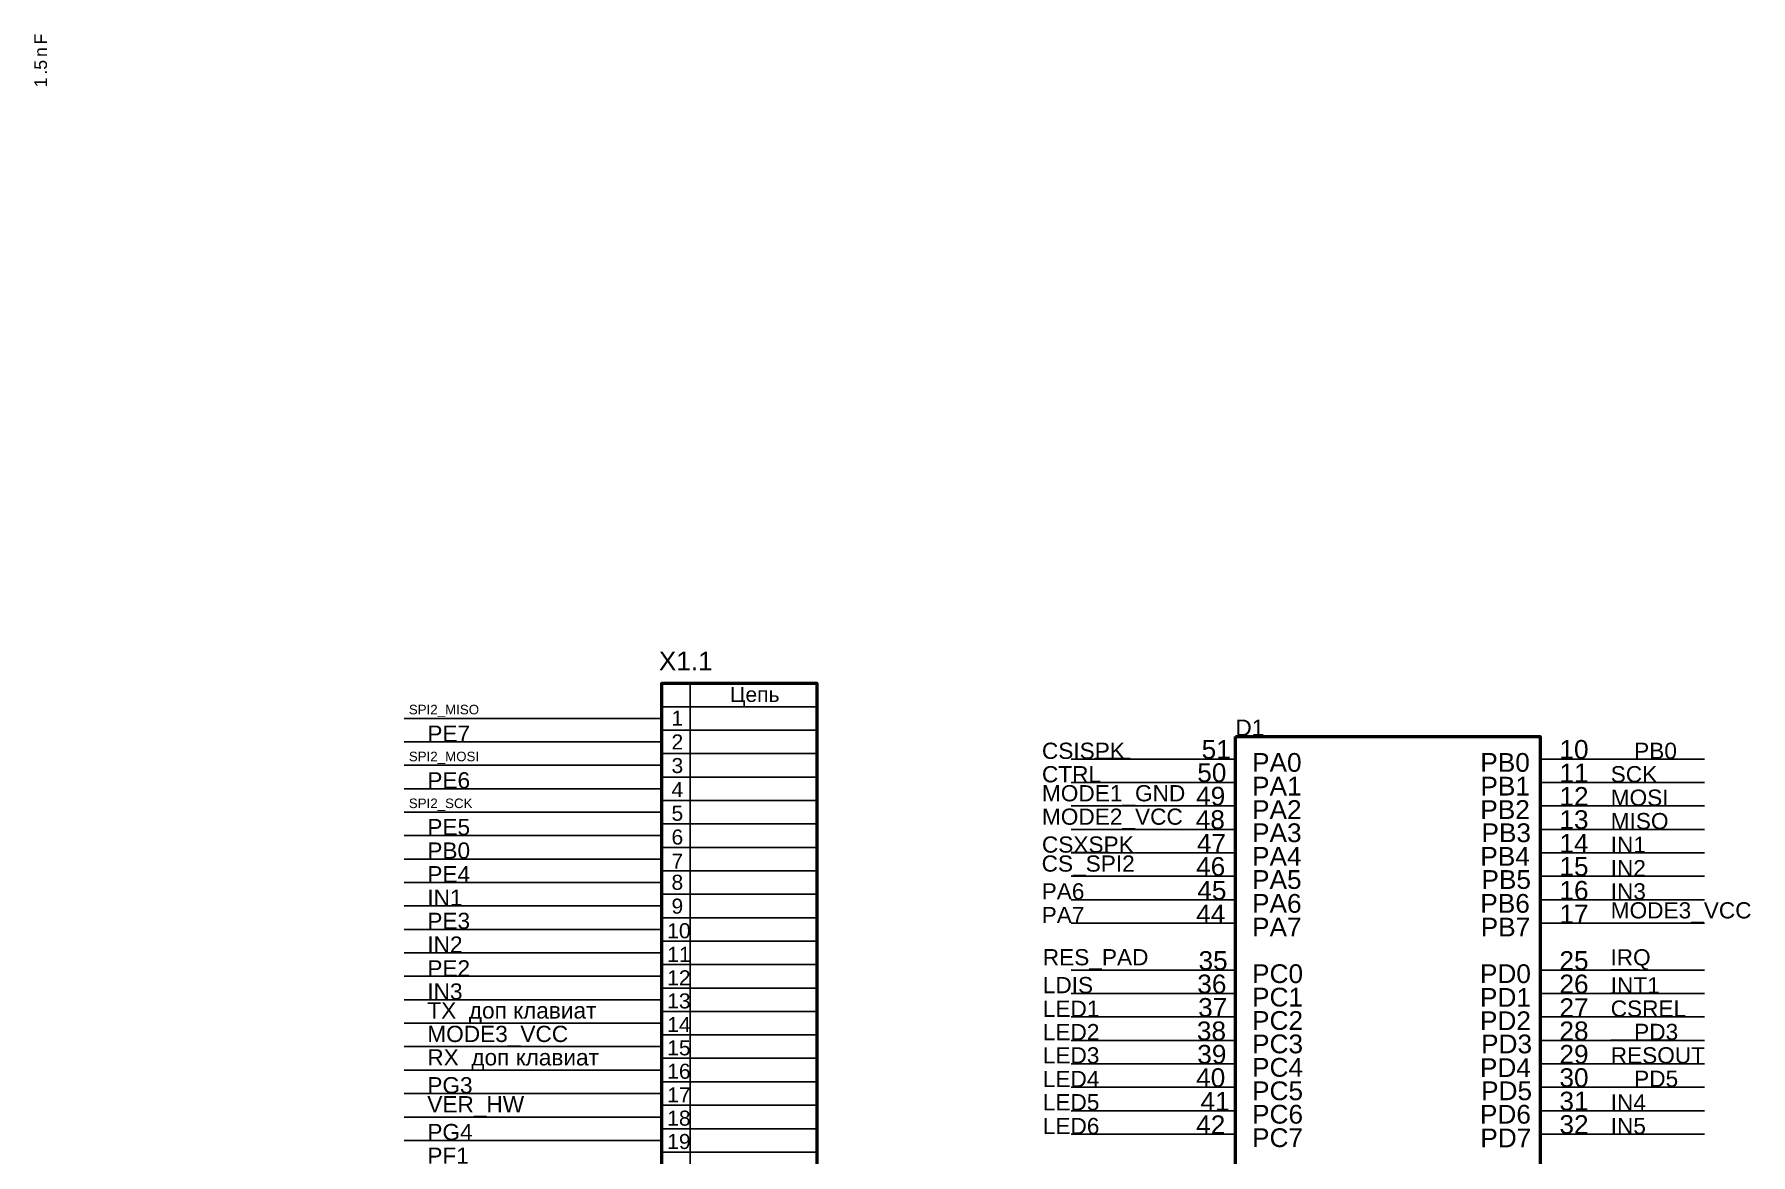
# Model space of a CAD drawing. Header units: millimetres. Extents: x -2024 to 917, y -725 to 13.
# Drawn here: x 671.9 to 852, y -574.7 to -457.2 of the extents above; entities that cross this region are included whole.
import ezdxf

# ---------------------------------------------------------------- set-up
doc = ezdxf.new("R2010")
doc.units = ezdxf.units.MM
for name, color, linetype in [('PDF _Геометрия', 7, 'Continuous'), ('PDF _Текст', 7, 'Continuous'), ('Sheet', 255, 'Continuous')]:
    doc.layers.add(name, color=color, linetype=linetype)
doc.styles.add('PDF Arial', font='arial.ttf')
doc.styles.add('PDF Microsoft Sans Serif', font='micross.ttf')
doc.styles.get("Standard").update_dxf_attribs({"font": 'arial.ttf'})

msp = doc.modelspace()

# ---------------------------------------------------------------- linework, layer by layer
at = {"layer": 'PDF _Геометрия', "color": 7, "lineweight": 50}
msp.add_lwpolyline([(754.01, -601.53), (737.77, -601.53), (737.77, -525.26), (754.01, -525.26)], close=True, dxfattribs=at)
at = {"layer": 'PDF _Геометрия', "color": 7, "lineweight": 25}
for points in [[(740.73, -601.53), (740.73, -525.26)], [(735.32, -528.95), (710.71, -528.95)], [(737.77, -528.95), (735.32, -528.95)], [(737.77, -527.72), (754.01, -527.72)], [(737.77, -530.17), (754.01, -530.17)], [(735.32, -531.4), (710.71, -531.4)], [(737.77, -531.4), (735.32, -531.4)], [(737.77, -532.63), (754.01, -532.63)], [(735.32, -533.86), (710.71, -533.86)], [(737.77, -533.86), (735.32, -533.86)], [(795.48, -533.21), (780.72, -533.21)], [(786.9, -533.17), (786.21, -533.17), (785.16, -533.17), (784.12, -533.17), (783.18, -533.17)], [(797.95, -533.21), (795.48, -533.21)], [(829.93, -533.21), (832.4, -533.21)], [(847.16, -533.21), (832.4, -533.21)], [(735.32, -536.33), (710.71, -536.33)], [(737.77, -536.33), (735.32, -536.33)], [(737.77, -535.1), (754.01, -535.1)], [(795.48, -535.68), (780.72, -535.68)], [(797.95, -535.68), (795.48, -535.68)], [(829.93, -535.68), (832.4, -535.68)], [(847.16, -535.68), (832.4, -535.68)], [(737.77, -537.56), (754.01, -537.56)], [(795.48, -538.13), (780.72, -538.13)], [(797.95, -538.13), (795.48, -538.13)], [(829.93, -538.13), (832.4, -538.13)], [(847.16, -538.13), (832.4, -538.13)], [(735.32, -538.79), (710.71, -538.79)], [(737.77, -538.79), (735.32, -538.79)], [(737.77, -540.02), (754.01, -540.02)], [(735.32, -541.25), (710.71, -541.25)], [(737.77, -541.25), (735.32, -541.25)], [(795.48, -540.6), (780.72, -540.6)], [(797.95, -540.6), (795.48, -540.6)], [(829.93, -540.6), (832.4, -540.6)], [(847.16, -540.6), (832.4, -540.6)], [(735.32, -543.71), (710.71, -543.71)], [(737.77, -543.71), (735.32, -543.71)], [(737.77, -542.48), (754.01, -542.48)], [(784.68, -543.02), (783.75, -543.02), (782.7, -543.02), (781.66, -543.02), (780.72, -543.02)], [(795.48, -543.06), (780.72, -543.06)], [(797.95, -543.06), (795.48, -543.06)], [(829.93, -543.06), (832.4, -543.06)], [(847.16, -543.06), (832.4, -543.06)], [(737.77, -544.93), (754.01, -544.93)], [(795.48, -545.52), (780.72, -545.52)], [(797.95, -545.52), (795.48, -545.52)], [(829.93, -545.52), (832.4, -545.52)], [(847.16, -545.52), (832.4, -545.52)], [(735.32, -546.17), (710.71, -546.17)], [(737.77, -546.17), (735.32, -546.17)], [(737.77, -547.4), (754.01, -547.4)], [(735.32, -548.63), (710.71, -548.63)], [(737.77, -548.63), (735.32, -548.63)], [(795.48, -547.98), (780.72, -547.98)], [(797.95, -547.98), (795.48, -547.98)], [(829.93, -547.98), (832.4, -547.98)], [(847.16, -547.98), (832.4, -547.98)], [(737.77, -549.86), (754.01, -549.86)], [(795.48, -550.44), (780.72, -550.44)], [(797.95, -550.44), (795.48, -550.44)], [(829.93, -550.44), (832.4, -550.44)], [(847.16, -550.44), (832.4, -550.44)], [(735.32, -551.09), (710.71, -551.09)], [(737.77, -551.09), (735.32, -551.09)], [(737.77, -552.32), (754.01, -552.32)], [(735.32, -553.55), (710.71, -553.55)], [(737.77, -553.55), (735.32, -553.55)], [(735.32, -556.01), (710.71, -556.01)], [(737.77, -556.01), (735.32, -556.01)], [(737.77, -554.78), (754.01, -554.78)], [(795.48, -555.36), (780.72, -555.36)], [(797.95, -555.36), (795.48, -555.36)], [(829.93, -555.36), (832.4, -555.36)], [(847.16, -555.36), (832.4, -555.36)], [(840.34, -555.32), (839.76, -555.32), (838.71, -555.32), (837.66, -555.32), (837.32, -555.32)], [(737.77, -557.24), (754.01, -557.24)], [(795.48, -557.82), (780.72, -557.82)], [(797.95, -557.82), (795.48, -557.82)], [(829.93, -557.82), (832.4, -557.82)], [(847.16, -557.82), (832.4, -557.82)], [(841.97, -557.78), (841.27, -557.78), (840.34, -557.78), (839.29, -557.78), (838.25, -557.78), (837.32, -557.78)], [(735.32, -558.48), (710.71, -558.48)], [(737.77, -558.48), (735.32, -558.48)], [(737.77, -559.71), (754.01, -559.71)], [(735.32, -560.93), (710.71, -560.93)], [(737.77, -560.93), (735.32, -560.93)], [(795.48, -560.28), (780.72, -560.28)], [(797.95, -560.28), (795.48, -560.28)], [(829.93, -560.28), (832.4, -560.28)], [(847.16, -560.28), (832.4, -560.28)], [(735.32, -563.39), (710.71, -563.39)], [(737.77, -563.39), (735.32, -563.39)], [(737.77, -562.16), (754.01, -562.16)], [(795.48, -562.74), (780.72, -562.74)], [(797.95, -562.74), (795.48, -562.74)], [(829.93, -562.74), (832.4, -562.74)], [(847.16, -562.74), (832.4, -562.74)], [(843.37, -562.7), (842.43, -562.7), (841.39, -562.7), (840.34, -562.7), (839.29, -562.7), (838.36, -562.7), (837.32, -562.7)], [(737.77, -564.62), (754.01, -564.62)], [(795.48, -565.2), (780.72, -565.2)], [(797.95, -565.2), (795.48, -565.2)], [(829.93, -565.2), (832.4, -565.2)], [(847.16, -565.2), (832.4, -565.2)], [(735.32, -565.85), (710.71, -565.85)], [(737.77, -565.85), (735.32, -565.85)], [(737.77, -567.08), (754.01, -567.08)], [(735.32, -568.31), (710.71, -568.31)], [(737.77, -568.31), (735.32, -568.31)], [(795.48, -567.66), (780.72, -567.66)], [(797.95, -567.66), (795.48, -567.66)], [(829.93, -567.66), (832.4, -567.66)], [(847.16, -567.66), (832.4, -567.66)], [(735.32, -570.78), (710.71, -570.78)], [(737.77, -570.78), (735.32, -570.78)], [(737.77, -569.55), (754.01, -569.55)], [(795.48, -570.12), (780.72, -570.12)], [(797.95, -570.12), (795.48, -570.12)], [(829.93, -570.12), (832.4, -570.12)], [(847.16, -570.12), (832.4, -570.12)], [(737.77, -572.01), (754.01, -572.01)], [(795.48, -572.58), (780.72, -572.58)], [(797.95, -572.58), (795.48, -572.58)], [(829.93, -572.58), (832.4, -572.58)], [(847.16, -572.58), (832.4, -572.58)], [(735.32, -573.24), (710.71, -573.24)], [(737.77, -573.24), (735.32, -573.24)], [(737.77, -574.47), (754.01, -574.47)]]:
    msp.add_lwpolyline(points, dxfattribs=at)
at = {"layer": 'PDF _Геометрия', "color": 1, "lineweight": 50}
msp.add_lwpolyline([(797.94, -530.83), (829.92, -530.83), (829.92, -626.79), (797.94, -626.79)], close=True, dxfattribs=at)

# ---------------------------------------------------------------- texts
at = {"layer": 'PDF _Текст', "color": 7, "attachment_point": 7}
for s, insert, char_height, style in [('X1.1', (737.44, -523.91), 1.968, 'PDF Arial'), ('Цепь', (744.9, -527.68), 1.581, 'PDF Microsoft Sans Serif'), ('1', (738.77, -529.71), 1.58, 'PDF Microsoft Sans Serif'), ('D1', (797.94, -530.77), 1.7, 'PDF Arial'), ('PE7', (713.15, -531.4), 1.7, 'PDF Arial'), ('2', (738.77, -532.21), 1.58, 'PDF Microsoft Sans Serif'), ('51', (794.4, -533.21), 1.968, 'PDF Arial'), ('10', (831.94, -533.21), 1.968, 'PDF Arial'), ('CSISPK', (777.64, -533.22), 1.7, 'PDF Arial'), ('PA0', (799.69, -534.58), 1.968, 'PDF Arial'), ('PB0', (823.64, -534.58), 1.968, 'PDF Arial'), ('PB0', (839.78, -533.22), 1.7, 'PDF Arial'), ('PE6', (713.15, -536.32), 1.7, 'PDF Arial'), ('3', (738.77, -534.71), 1.58, 'PDF Microsoft Sans Serif'), ('CTRL', (777.64, -535.68), 1.7, 'PDF Arial'), ('50', (793.94, -535.66), 1.968, 'PDF Arial'), ('11', (831.94, -535.66), 1.968, 'PDF Arial'), ('SCK', (837.32, -535.68), 1.7, 'PDF Arial'), ('4', (738.77, -537.21), 1.58, 'PDF Microsoft Sans Serif'), ('MODE1_GND', (777.64, -538.14), 1.7, 'PDF Arial'), ('49', (793.82, -538.12), 1.968, 'PDF Arial'), ('PA1', (799.69, -537.04), 1.968, 'PDF Arial'), ('PB1', (823.65, -537.04), 1.968, 'PDF Arial'), ('12', (831.94, -538.12), 1.968, 'PDF Arial'), ('MOSI', (837.32, -538.14), 1.7, 'PDF Arial'), ('5', (738.77, -539.71), 1.58, 'PDF Microsoft Sans Serif'), ('MODE2_VCC', (777.64, -540.6), 1.7, 'PDF Arial'), ('PA2', (799.69, -539.5), 1.968, 'PDF Arial'), ('PB2', (823.64, -539.5), 1.968, 'PDF Arial'), ('PE5', (713.15, -541.23), 1.7, 'PDF Arial'), ('48', (793.78, -540.58), 1.968, 'PDF Arial'), ('PA3', (799.69, -541.96), 1.968, 'PDF Arial'), ('PB3', (823.76, -541.96), 1.968, 'PDF Arial'), ('13', (831.94, -540.58), 1.968, 'PDF Arial'), ('MISO', (837.32, -540.6), 1.7, 'PDF Arial'), ('PB0', (713.15, -543.69), 1.7, 'PDF Arial'), ('6', (738.77, -542.21), 1.58, 'PDF Microsoft Sans Serif'), ('CSXSPK', (777.64, -543.06), 1.7, 'PDF Arial'), ('47', (793.9, -543.04), 1.968, 'PDF Arial'), ('14', (831.94, -543.04), 1.968, 'PDF Arial'), ('IN1', (837.32, -543.06), 1.7, 'PDF Arial'), ('7', (738.77, -544.71), 1.58, 'PDF Microsoft Sans Serif'), ('46', (793.82, -545.5), 1.968, 'PDF Arial'), ('PA4', (799.69, -544.41), 1.968, 'PDF Arial'), ('PB4', (823.64, -544.41), 1.968, 'PDF Arial'), ('15', (831.94, -545.5), 1.968, 'PDF Arial'), ('IN2', (837.32, -545.52), 1.7, 'PDF Arial'), ('PE4', (713.15, -546.15), 1.7, 'PDF Arial'), ('8', (738.77, -546.96), 1.58, 'PDF Microsoft Sans Serif'), ('PA5', (799.69, -546.87), 1.968, 'PDF Arial'), ('PB5', (823.76, -546.87), 1.968, 'PDF Arial'), ('IN1', (713.15, -548.61), 1.7, 'PDF Arial'), ('PA6', (777.61, -547.97), 1.7, 'PDF Arial'), ('45', (793.94, -548), 1.968, 'PDF Arial'), ('PA6', (799.69, -549.37), 1.968, 'PDF Arial'), ('PB6', (823.64, -549.37), 1.968, 'PDF Arial'), ('16', (831.94, -548), 1.968, 'PDF Arial'), ('IN3', (837.32, -547.97), 1.7, 'PDF Arial'), ('9', (738.77, -549.46), 1.58, 'PDF Microsoft Sans Serif'), ('PA7', (777.61, -550.43), 1.7, 'PDF Arial'), ('44', (793.82, -550.46), 1.968, 'PDF Arial'), ('17', (831.94, -550.46), 1.968, 'PDF Arial'), ('MODE3_VCC', (837.32, -550.43), 1.7, 'PDF Arial'), ('PE3', (713.15, -551.07), 1.7, 'PDF Arial'), ('10', (738.32, -552.04), 1.581, 'PDF Microsoft Sans Serif'), ('PA7', (799.69, -551.83), 1.968, 'PDF Arial'), ('PB7', (823.68, -551.83), 1.968, 'PDF Arial'), ('IN2', (713.15, -553.53), 1.7, 'PDF Arial'), ('PE2', (713.15, -556.03), 1.7, 'PDF Arial'), ('11', (738.32, -554.5), 1.581, 'PDF Microsoft Sans Serif'), ('RES_PAD', (777.73, -555.35), 1.7, 'PDF Arial'), ('35', (794.07, -555.37), 1.968, 'PDF Arial'), ('25', (831.94, -555.37), 1.968, 'PDF Arial'), ('12', (738.32, -556.96), 1.581, 'PDF Microsoft Sans Serif'), ('36', (793.94, -557.83), 1.968, 'PDF Arial'), ('PC0', (799.69, -556.75), 1.968, 'PDF Arial'), ('PD0', (823.6, -556.75), 1.968, 'PDF Arial'), ('26', (831.94, -557.83), 1.968, 'PDF Arial'), ('INT1', (837.32, -557.81), 1.7, 'PDF Arial'), ('IN3', (713.15, -558.48), 1.7, 'PDF Arial'), ('13', (738.32, -559.41), 1.581, 'PDF Microsoft Sans Serif'), ('37', (794.03, -560.29), 1.968, 'PDF Arial'), ('PC1', (799.69, -559.21), 1.968, 'PDF Arial'), ('PD1', (823.6, -559.21), 1.968, 'PDF Arial'), ('PC2', (799.69, -561.66), 1.968, 'PDF Arial'), ('PD2', (823.6, -561.66), 1.968, 'PDF Arial'), ('27', (831.94, -560.29), 1.968, 'PDF Arial'), ('CSREL', (837.32, -560.27), 1.7, 'PDF Arial'), ('MODE3_VCC', (713.15, -563.4), 1.7, 'PDF Arial'), ('14', (738.32, -561.87), 1.581, 'PDF Microsoft Sans Serif'), ('38', (793.9, -562.75), 1.968, 'PDF Arial'), ('28', (831.94, -562.75), 1.968, 'PDF Arial'), ('PD3', (839.78, -562.72), 1.7, 'PDF Arial'), ('15', (738.32, -564.33), 1.581, 'PDF Microsoft Sans Serif'), ('39', (793.94, -565.21), 1.968, 'PDF Arial'), ('PC3', (799.69, -564.12), 1.968, 'PDF Arial'), ('PD3', (823.72, -564.12), 1.968, 'PDF Arial'), ('29', (831.94, -565.21), 1.968, 'PDF Arial'), ('RESOUT', (837.32, -565.18), 1.7, 'PDF Arial'), ('16', (738.32, -566.79), 1.581, 'PDF Microsoft Sans Serif'), ('PC4', (799.69, -566.58), 1.968, 'PDF Arial'), ('PD4', (823.6, -566.58), 1.968, 'PDF Arial'), ('PG3', (713.15, -568.32), 1.7, 'PDF Arial'), ('40', (793.82, -567.66), 1.968, 'PDF Arial'), ('PC5', (799.69, -569.04), 1.968, 'PDF Arial'), ('PD5', (823.72, -569.04), 1.968, 'PDF Arial'), ('30', (831.94, -567.66), 1.968, 'PDF Arial'), ('PD5', (839.78, -567.64), 1.7, 'PDF Arial'), ('VER_HW', (713.15, -570.78), 1.7, 'PDF Arial'), ('17', (738.32, -569.25), 1.581, 'PDF Microsoft Sans Serif'), ('41', (794.28, -570.12), 1.968, 'PDF Arial'), ('31', (831.94, -570.12), 1.968, 'PDF Arial'), ('IN4', (837.32, -570.1), 1.7, 'PDF Arial'), ('18', (738.32, -571.71), 1.581, 'PDF Microsoft Sans Serif'), ('42', (793.82, -572.58), 1.968, 'PDF Arial'), ('PC6', (799.69, -571.5), 1.968, 'PDF Arial'), ('PD6', (823.6, -571.5), 1.968, 'PDF Arial'), ('32', (831.94, -572.58), 1.968, 'PDF Arial'), ('IN5', (837.32, -572.6), 1.7, 'PDF Arial'), ('PG4', (713.15, -573.23), 1.7, 'PDF Arial'), ('19', (738.32, -574.16), 1.581, 'PDF Microsoft Sans Serif'), ('PC7', (799.69, -573.96), 1.968, 'PDF Arial'), ('PD7', (823.64, -573.96), 1.968, 'PDF Arial'), ('PF1', (713.15, -575.69), 1.7, 'PDF Arial')]:
    msp.add_mtext(s, dxfattribs=dict(at, insert=insert, char_height=char_height, style=style))
at = {"layer": 'PDF _Текст', "color": 2, "char_height": 1.7, "attachment_point": 7, "style": 'PDF Arial'}
for s, insert in [('CS_SPI2', (777.61, -545.52)), ('IRQ', (837.29, -555.34)), ('TX  доп клавиат', (713.15, -560.94)), ('LED1', (777.73, -560.27)), ('LED2', (777.73, -562.72)), ('RX  доп клавиат', (713.15, -565.86)), ('LED3', (777.73, -565.18)), ('LED4', (777.73, -567.64)), ('LED5', (777.73, -570.1)), ('LED6', (777.73, -572.6))]:
    msp.add_mtext(s, dxfattribs=dict(at, insert=insert))
at = {"layer": 'PDF _Текст', "color": 4, "insert": (777.73, -557.81), "char_height": 1.7, "attachment_point": 7, "style": 'PDF Arial'}
msp.add_mtext('LDIS', dxfattribs=at)
at = {"layer": 'Sheet'}
for s, p in [('F', (673.24, -458.22)), ('n', (673.24, -459.54)), ('5', (673.24, -460.87)), ('1', (673.24, -462.72)), ('.', (673.24, -461.39))]:
    msp.add_text(s, height=1.32, rotation=90, dxfattribs=at).set_placement(p)
at = {"layer": 'Sheet', "color": 2}
for s, p in [('SPI2_MISO', (711.21, -528.52)), ('SPI2_MOSI', (711.21, -533.44)), ('SPI2_SCK', (711.21, -538.36))]:
    msp.add_text(s, height=1, dxfattribs=at).set_placement(p)

doc.saveas('drawing.dxf')
